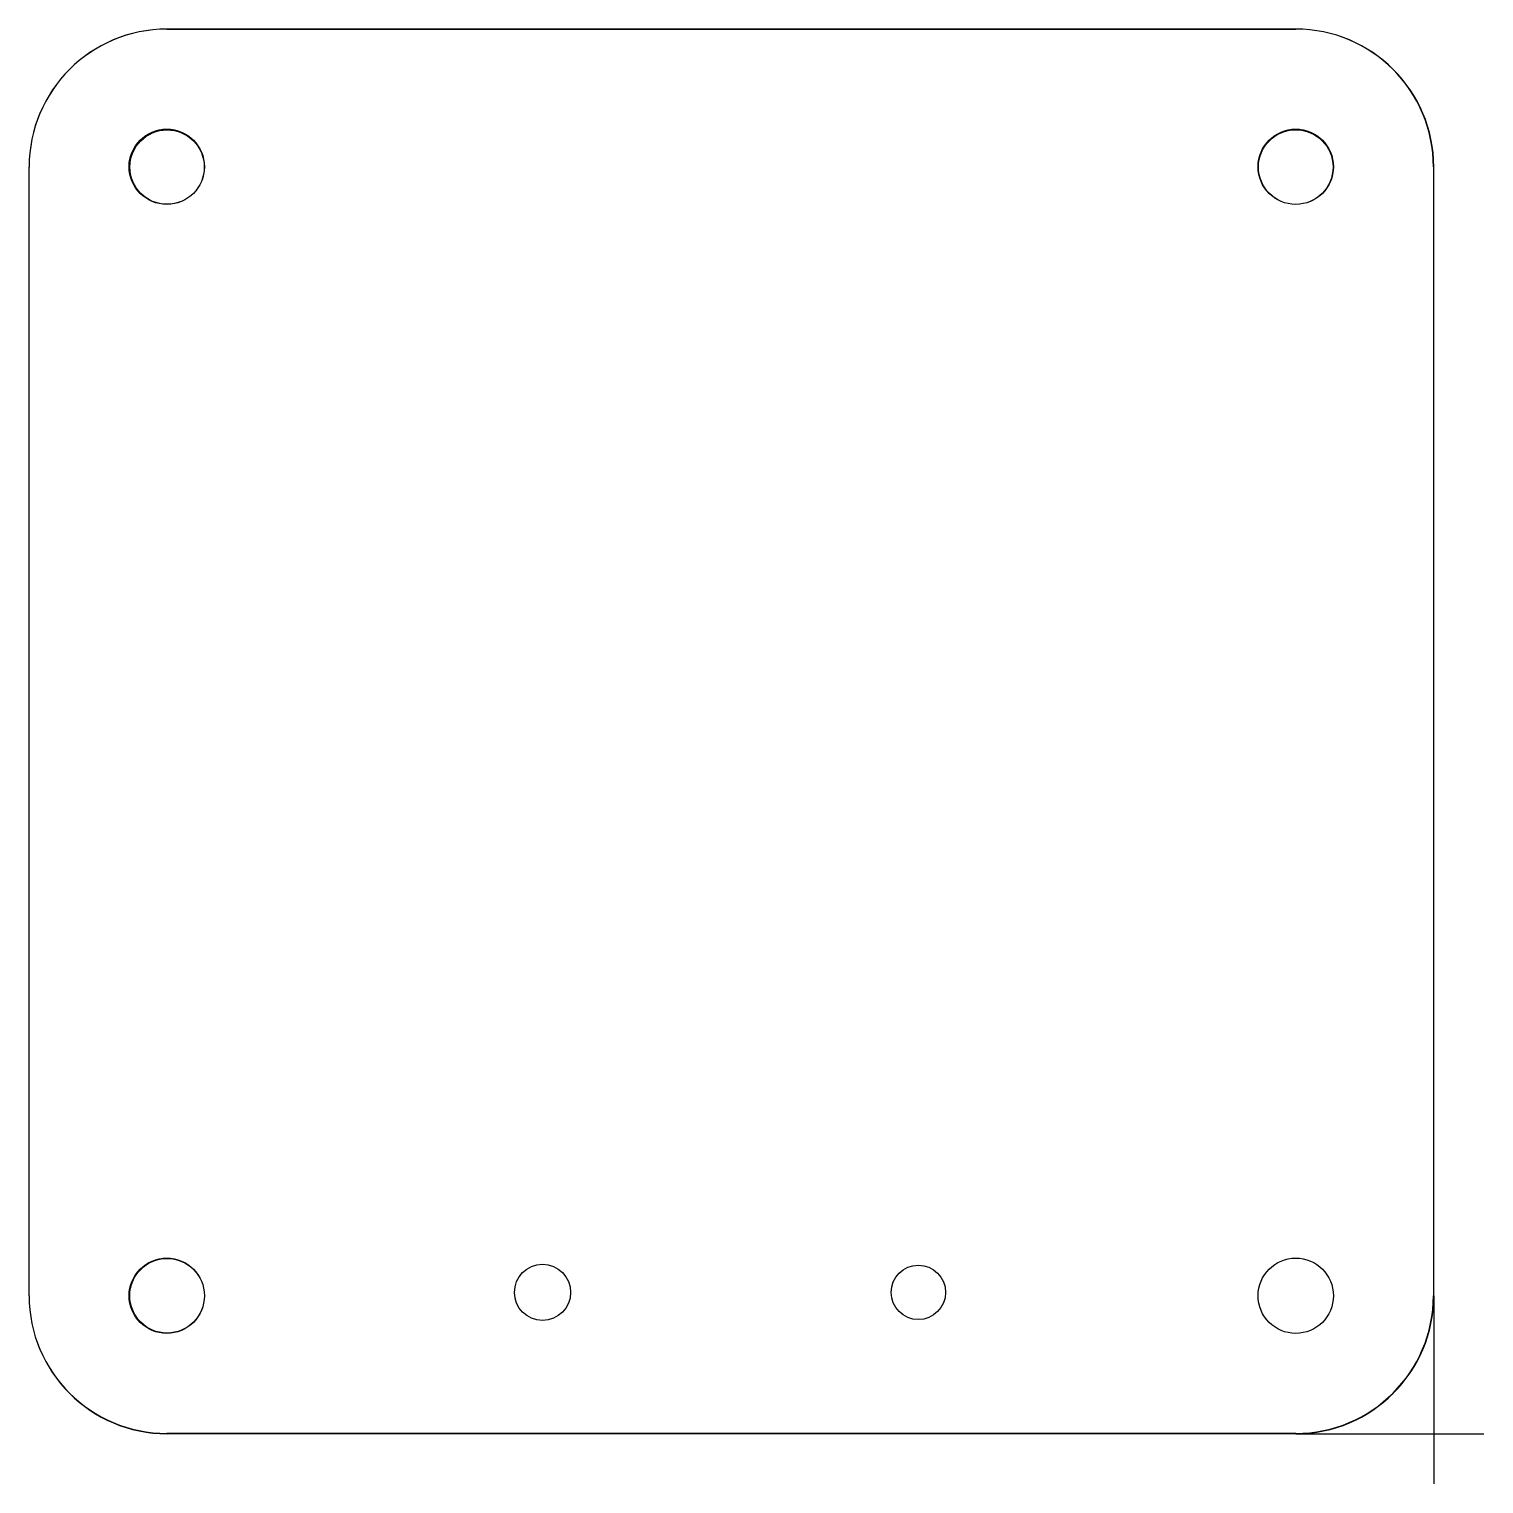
# Model space of a CAD drawing. Header units: millimetres. Extents: x -56 to 2, y -2 to 56.
import ezdxf

# ---------------------------------------------------------------- set-up
doc = ezdxf.new("R2010")
doc.units = ezdxf.units.MM

msp = doc.modelspace()

# ---------------------------------------------------------------- linework, layer by layer
at = {"color": 7, "linetype": 'Continuous', "lineweight": 25}
for p, q in [((-50.5, 55.987), (-5.5, 55.987)), ((-55.987, 5.5), (-55.987, 50.5)), ((-0.013, 50.5), (-0.013, 5.5)), ((-5.5, 0.013), (-50.5, 0.013))]:
    msp.add_line(p, q, dxfattribs=at)
at = {"color": 7, "linetype": 'Continuous'}
for p, q in [((-5.5, 55.987), (-50.487, 55.987)), ((-55.987, 5.5), (-55.987, 50.487)), ((0, 5.5), (0, 50.487)), ((0, 5.5), (0, -2)), ((-5.5, 0), (-50.487, 0)), ((-5.5, 0), (2, 0))]:
    msp.add_line(p, q, dxfattribs=at)
at = {"color": 7, "linetype": 'Continuous', "lineweight": 25}
for centre in [(-50.5, 50.5), (-5.5, 50.5), (-50.5, 5.5), (-5.5, 5.5)]:
    msp.add_circle(centre, 1.5, dxfattribs=at)
at = {"color": 7, "linetype": 'Continuous'}
for centre, radius in [((-50.487, 50.487), 1.482), ((-5.5, 50.487), 1.487), ((-50.487, 5.5), 1.487), ((-5.5, 5.5), 1.5), ((-35.523, 5.634), 1.119), ((-20.541, 5.634), 1.084)]:
    msp.add_circle(centre, radius, dxfattribs=at)
for centre, start, end in [((-50.487, 50.487), 90, 180), ((-5.5, 50.487), 0, 90), ((-50.487, 5.5), 180, 270), ((-5.5, 5.5), 270, 0)]:
    msp.add_arc(centre, 5.5, start, end, dxfattribs=at)
at = {"color": 7, "linetype": 'Continuous', "lineweight": 25}
for centre, start, end in [((-50.5, 50.5), 90, 180), ((-5.5, 50.5), 0, 90), ((-50.5, 5.5), 180, 270), ((-5.5, 5.5), 270, 0)]:
    msp.add_arc(centre, 5.487, start, end, dxfattribs=at)

doc.saveas('drawing.dxf')
